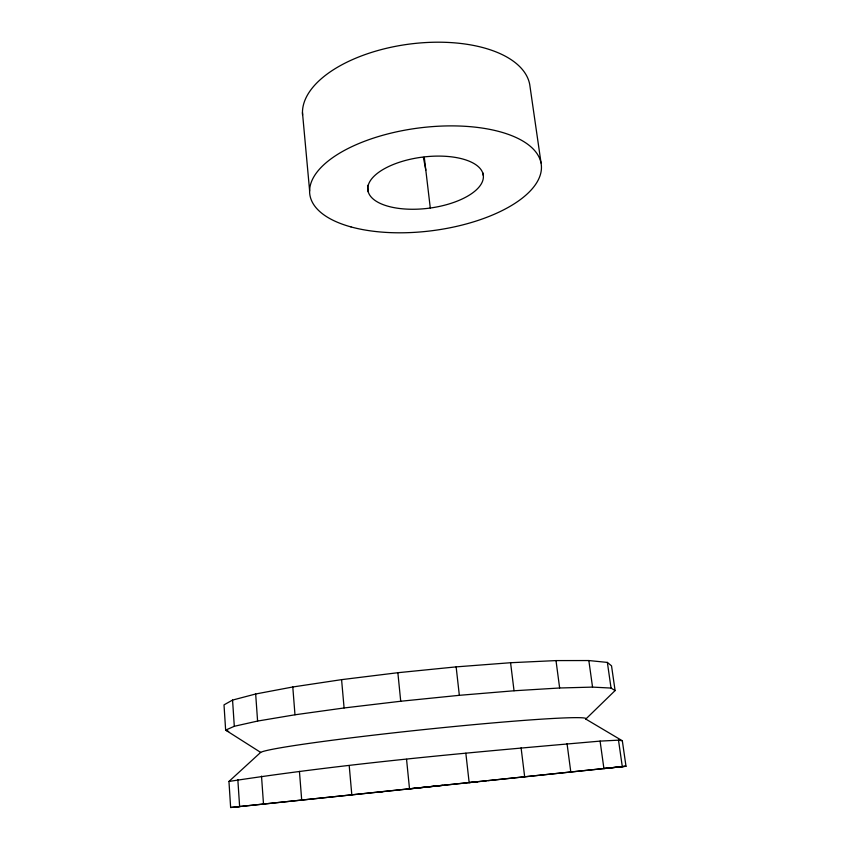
<?xml version="1.0" encoding="UTF-8"?>
<svg xmlns="http://www.w3.org/2000/svg" width="850" height="850" viewBox="0 0 850 850"><rect width="100%" height="100%" fill="white"/><g stroke="black" fill="none" stroke-linecap="round" stroke-linejoin="round"><path stroke-width="1.27" d="M585.788 719.079L615.092 690.572L611.532 665.858L607.367 662.416L588.838 660.546L556.006 660.588L510.574 662.724L456.142 666.878L397.864 672.711L341.583 679.649L292.793 686.981L255.669 693.993L232.56 700.081L224.007 704.862L225.643 730.129L260.663 752.399A163.614 6.12 -6 0 1 430.397 728.907A163.614 6.12 -6 0 1 585.788 719.079L622.327 740.764L625.993 766.243L603.914 768.57L600.089 741.115C476.159 751.952 351.932 762.599 228.958 781.447L230.637 807.5L239.626 806.576L237.83 779.524M228.958 781.447L260.663 752.399M615.092 690.572L611.044 688.064L592.546 687.108L559.64 687.99L514.038 690.774L459.34 695.321L400.722 701.25L344.091 707.965L294.982 714.786L257.592 721.066L234.303 726.282L225.643 730.129L228.703 731.531M230.637 807.5L486.668 780.736M442.627 785.336L409.519 788.874L406.555 759.326M382.957 791.594L379.982 791.913M469.551 782.574L477.413 781.745L476.34 781.851M487.964 780.608L625.993 766.243L235.631 806.969M600.089 741.115L618.503 740.169L622.327 740.764M423.396 157.377L425.818 170.191M541.046 162.913L529.709 84.426A114.633 57.492 -7.6 0 0 408.436 44.221A114.633 57.492 -7.6 0 0 302.579 115.058M607.367 662.416L611.044 688.064M618.503 740.169L622.296 766.636M588.838 660.546L592.546 687.108M556.006 660.588L559.64 687.99M567.046 743.697L570.807 772.034M482.981 173.007L483.331 175.621A58.182 25.744 -7.3 0 1 398.82 208.399A58.182 25.744 -7.3 0 1 394.591 163.986A58.182 25.744 -7.3 0 1 483.331 175.621M510.574 662.724L514.038 690.774M521.092 747.83L524.673 776.857M424.299 157.367L430.291 208.016M456.142 666.878L459.34 695.321M465.842 753.206L469.158 782.659M367.572 185.364L368.252 191.887M397.864 672.711L400.722 701.25M302.462 112.561L309.644 191.038M341.583 679.649L344.091 707.965M349.212 765.584L351.815 794.899M292.793 686.981L294.982 714.786M299.434 771.354L301.707 800.116M255.669 693.993L257.592 721.066M261.513 776.114L263.5 804.089M232.56 700.081L234.303 726.282M350.965 226.907A116.694 51.786 -7.3 0 0 539.707 176.641A116.694 51.786 -7.3 0 0 386.006 134.396A116.694 51.786 -7.3 0 0 350.965 226.907"/></g></svg>
